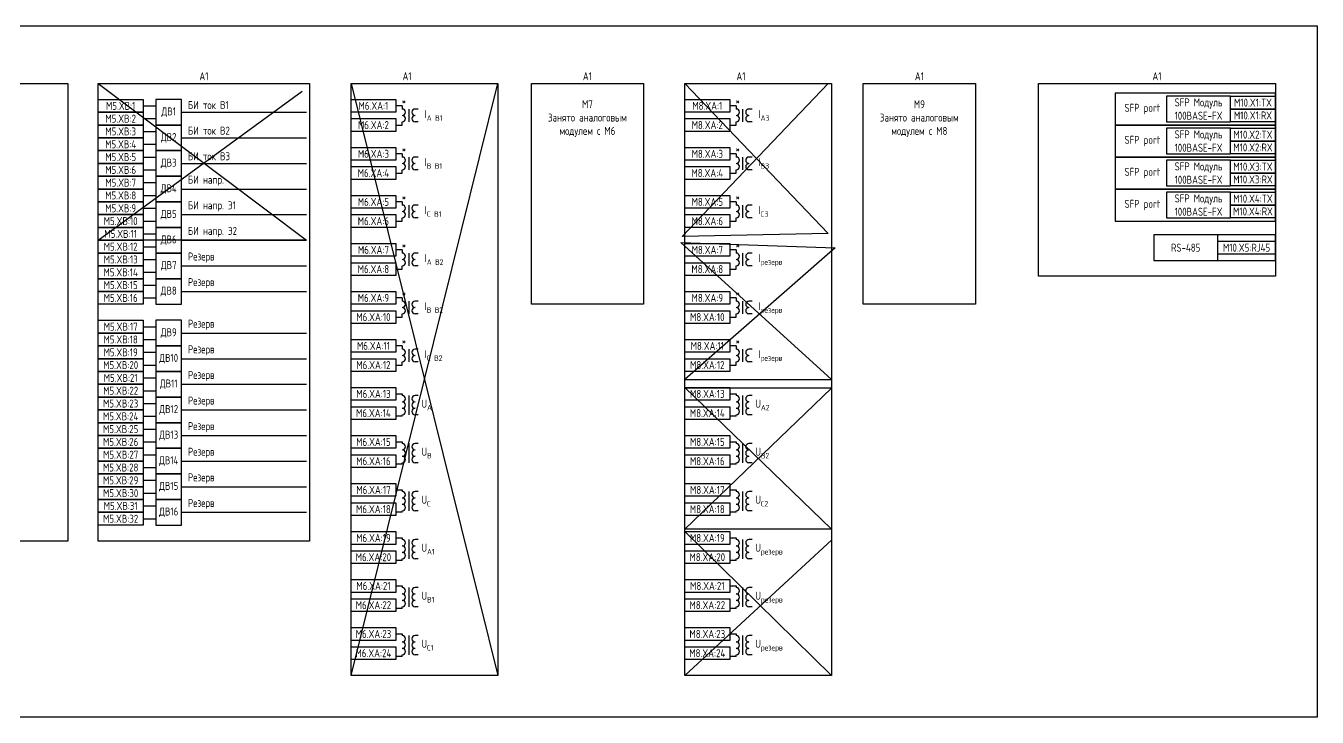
# Model space of a CAD drawing. Header units: millimetres. Extents: x -840 to 1644, y 0 to 561.
# Drawn here: x 210 to 613.4, y 345 to 561 of the extents above; entities that cross this region are included whole.
import ezdxf

# ---------------------------------------------------------------- set-up
doc = ezdxf.new("R2010")
doc.units = ezdxf.units.MM
doc.styles.add('Gost_type_A', font='GOST_A.TTF')

msp = doc.modelspace()

# ---------------------------------------------------------------- linework, layer by layer
at = {"color": 6}
for p, q in [((232.63, 543), (297.63, 494)), ((232.63, 494), (296.3, 540.58)), ((311.59, 543), (357.41, 358)), ((311.59, 358), (357.41, 543)), ((414.97, 495.16), (460.65, 543)), ((415.88, 543), (460.65, 496.12)), ((297.63, 494), (232.63, 494)), ((460.65, 496.12), (414.97, 495.16)), ((415.88, 448), (461.7, 403.73)), ((415.88, 403.73), (461.7, 447.84)), ((461.7, 447.84), (415.88, 447.84)), ((461.7, 403.73), (415.88, 403.73)), ((357.41, 358), (311.59, 358))]:
    msp.add_line(p, q, dxfattribs=at)
for p, q in [((246.63, 536), (250.63, 536)), ((258.63, 534), (297.63, 534)), ((327.59, 536), (325.59, 536)), ((431.88, 536), (429.88, 536)), ((246.63, 532), (250.63, 532)), ((325.59, 530), (327.59, 530)), ((429.88, 530), (431.88, 530)), ((246.63, 528), (250.63, 528)), ((258.63, 526), (297.63, 526)), ((246.63, 524), (250.63, 524)), ((327.59, 521), (325.59, 521)), ((431.88, 521), (429.88, 521)), ((246.63, 520), (250.63, 520)), ((258.63, 518), (297.63, 518)), ((246.63, 516), (250.63, 516)), ((325.59, 515), (327.59, 515)), ((429.88, 515), (431.88, 515)), ((246.63, 512), (250.63, 512)), ((258.63, 510), (297.63, 510)), ((246.63, 508), (250.63, 508)), ((327.59, 506), (325.59, 506)), ((431.88, 506), (429.88, 506)), ((246.63, 504), (250.63, 504)), ((258.63, 502), (297.63, 502)), ((246.63, 500), (250.63, 500)), ((325.59, 500), (327.59, 500)), ((429.88, 500), (431.88, 500)), ((246.63, 496), (250.63, 496)), ((258.63, 494), (297.63, 494)), ((246.63, 492), (250.63, 492)), ((327.59, 491), (325.59, 491)), ((431.88, 491), (429.88, 491)), ((246.63, 488), (250.63, 488)), ((258.63, 486), (297.63, 486)), ((325.59, 485), (327.59, 485)), ((429.88, 485), (431.88, 485)), ((246.63, 484), (250.63, 484)), ((246.63, 480), (250.63, 480)), ((246.63, 476), (250.63, 476)), ((258.63, 478), (297.63, 478)), ((327.59, 476), (325.59, 476)), ((431.88, 476), (429.88, 476)), ((325.59, 470), (327.59, 470)), ((429.88, 470), (431.88, 470)), ((246.63, 467), (250.63, 467)), ((258.63, 465), (297.63, 465)), ((246.63, 463), (250.63, 463)), ((327.59, 461), (325.59, 461)), ((431.88, 461), (429.88, 461)), ((246.63, 459), (250.63, 459)), ((258.63, 457), (297.63, 457)), ((246.63, 455), (250.63, 455)), ((325.59, 455), (327.59, 455)), ((429.88, 455), (431.88, 455)), ((246.63, 451), (250.63, 451)), ((258.63, 449), (297.63, 449)), ((246.63, 447), (250.63, 447)), ((246.63, 443), (250.63, 443)), ((258.63, 441), (297.63, 441)), ((246.63, 439), (250.63, 439)), ((246.63, 435), (250.63, 435)), ((258.63, 433), (297.63, 433)), ((246.63, 431), (250.63, 431)), ((246.63, 427), (250.63, 427)), ((258.63, 425), (297.63, 425)), ((246.63, 423), (250.63, 423)), ((246.63, 419), (250.63, 419)), ((258.63, 417), (297.63, 417)), ((246.63, 415), (250.63, 415)), ((246.63, 411), (250.63, 411)), ((258.63, 409), (297.63, 409)), ((246.63, 407), (250.63, 407))]:
    msp.add_line(p, q)
at = {"ltscale": 4}
for p, q in [((327.59, 536), (327.59, 535)), ((327.59, 535.5), (327.59, 535)), ((329.59, 535), (329.59, 531)), ((329.59, 535), (329.59, 531)), ((332.59, 535), (331.59, 535)), ((332.59, 535), (331.59, 535)), ((431.88, 536), (431.88, 535)), ((431.88, 535.5), (431.88, 535)), ((433.88, 535), (433.88, 531)), ((433.88, 535), (433.88, 531)), ((436.88, 535), (435.88, 535)), ((436.88, 535), (435.88, 535)), ((327.59, 530), (327.59, 531)), ((332.59, 531), (331.59, 531)), ((332.59, 531), (331.59, 531)), ((431.88, 530), (431.88, 531)), ((436.88, 531), (435.88, 531)), ((436.88, 531), (435.88, 531)), ((327.59, 521), (327.59, 520)), ((327.59, 520.5), (327.59, 520)), ((431.88, 521), (431.88, 520)), ((431.88, 520.5), (431.88, 520)), ((329.59, 520), (329.59, 516)), ((329.59, 520), (329.59, 516)), ((332.59, 520), (331.59, 520)), ((332.59, 520), (331.59, 520)), ((433.88, 520), (433.88, 516)), ((433.88, 520), (433.88, 516)), ((436.88, 520), (435.88, 520)), ((436.88, 520), (435.88, 520)), ((327.59, 515), (327.59, 516)), ((332.59, 516), (331.59, 516)), ((332.59, 516), (331.59, 516)), ((431.88, 515), (431.88, 516)), ((436.88, 516), (435.88, 516)), ((436.88, 516), (435.88, 516)), ((327.59, 506), (327.59, 505)), ((327.59, 505.5), (327.59, 505)), ((329.59, 505), (329.59, 501)), ((329.59, 505), (329.59, 501)), ((332.59, 505), (331.59, 505)), ((332.59, 505), (331.59, 505)), ((431.88, 506), (431.88, 505)), ((431.88, 505.5), (431.88, 505)), ((433.88, 505), (433.88, 501)), ((433.88, 505), (433.88, 501)), ((436.88, 505), (435.88, 505)), ((436.88, 505), (435.88, 505)), ((327.59, 500), (327.59, 501)), ((332.59, 501), (331.59, 501)), ((332.59, 501), (331.59, 501)), ((431.88, 500), (431.88, 501)), ((436.88, 501), (435.88, 501)), ((436.88, 501), (435.88, 501)), ((327.59, 491), (327.59, 490)), ((327.59, 490.5), (327.59, 490)), ((329.59, 490), (329.59, 486)), ((329.59, 490), (329.59, 486)), ((332.59, 490), (331.59, 490)), ((332.59, 490), (331.59, 490)), ((431.88, 491), (431.88, 490)), ((431.88, 490.5), (431.88, 490)), ((433.88, 490), (433.88, 486)), ((433.88, 490), (433.88, 486)), ((436.88, 490), (435.88, 490)), ((436.88, 490), (435.88, 490)), ((327.59, 485), (327.59, 486)), ((332.59, 486), (331.59, 486)), ((332.59, 486), (331.59, 486)), ((431.88, 485), (431.88, 486)), ((436.88, 486), (435.88, 486)), ((436.88, 486), (435.88, 486)), ((327.59, 476), (327.59, 475)), ((431.88, 476), (431.88, 475)), ((327.59, 475.5), (327.59, 475)), ((329.59, 475), (329.59, 471)), ((329.59, 475), (329.59, 471)), ((332.59, 475), (331.59, 475)), ((332.59, 475), (331.59, 475)), ((431.88, 475.5), (431.88, 475)), ((433.88, 475), (433.88, 471)), ((433.88, 475), (433.88, 471)), ((436.88, 475), (435.88, 475)), ((436.88, 475), (435.88, 475)), ((327.59, 470), (327.59, 471)), ((332.59, 471), (331.59, 471)), ((332.59, 471), (331.59, 471)), ((431.88, 470), (431.88, 471)), ((436.88, 471), (435.88, 471)), ((436.88, 471), (435.88, 471)), ((327.59, 461), (327.59, 460)), ((327.59, 460.5), (327.59, 460)), ((329.59, 460), (329.59, 456)), ((329.59, 460), (329.59, 456)), ((332.59, 460), (331.59, 460)), ((332.59, 460), (331.59, 460)), ((431.88, 461), (431.88, 460)), ((431.88, 460.5), (431.88, 460)), ((433.88, 460), (433.88, 456)), ((433.88, 460), (433.88, 456)), ((436.88, 460), (435.88, 460)), ((436.88, 460), (435.88, 460)), ((327.59, 455), (327.59, 456)), ((332.59, 456), (331.59, 456)), ((332.59, 456), (331.59, 456)), ((431.88, 455), (431.88, 456)), ((436.88, 456), (435.88, 456)), ((436.88, 456), (435.88, 456)), ((325.59, 446), (327.59, 446)), ((327.59, 446), (327.59, 445.5)), ((327.59, 446), (327.59, 445.5)), ((329.59, 445.5), (329.59, 441.5)), ((332.59, 445.5), (331.59, 445.5)), ((429.88, 446), (431.88, 446)), ((431.88, 446), (431.88, 445.5)), ((431.88, 446), (431.88, 445.5)), ((433.88, 445.5), (433.88, 441.5)), ((436.88, 445.5), (435.88, 445.5)), ((329.59, 443.5), (329.59, 439.5)), ((433.88, 443.5), (433.88, 439.5)), ((327.59, 439), (325.59, 439)), ((327.59, 439), (327.59, 439.5)), ((332.59, 439.5), (331.59, 439.5)), ((431.88, 439), (429.88, 439)), ((431.88, 439), (431.88, 439.5)), ((436.88, 439.5), (435.88, 439.5)), ((325.59, 431), (327.59, 431)), ((327.59, 431), (327.59, 430.5)), ((327.59, 431), (327.59, 430.5)), ((329.59, 430.5), (329.59, 426.5)), ((329.59, 428.5), (329.59, 424.5)), ((332.59, 430.5), (331.59, 430.5)), ((429.88, 431), (431.88, 431)), ((431.88, 431), (431.88, 430.5)), ((431.88, 431), (431.88, 430.5)), ((433.88, 430.5), (433.88, 426.5)), ((433.88, 428.5), (433.88, 424.5)), ((436.88, 430.5), (435.88, 430.5)), ((327.59, 424), (325.59, 424)), ((327.59, 424), (327.59, 424.5)), ((332.59, 424.5), (331.59, 424.5)), ((431.88, 424), (429.88, 424)), ((431.88, 424), (431.88, 424.5)), ((436.88, 424.5), (435.88, 424.5)), ((325.59, 416), (327.59, 416)), ((327.59, 416), (327.59, 415.5)), ((327.59, 416), (327.59, 415.5)), ((329.59, 415.5), (329.59, 411.5)), ((332.59, 415.5), (331.59, 415.5)), ((429.88, 416), (431.88, 416)), ((431.88, 416), (431.88, 415.5)), ((431.88, 416), (431.88, 415.5)), ((433.88, 415.5), (433.88, 411.5)), ((436.88, 415.5), (435.88, 415.5)), ((329.59, 413.5), (329.59, 409.5)), ((433.88, 413.5), (433.88, 409.5)), ((327.59, 409), (325.59, 409)), ((327.59, 409), (327.59, 409.5)), ((332.59, 409.5), (331.59, 409.5)), ((431.88, 409), (429.88, 409)), ((431.88, 409), (431.88, 409.5)), ((436.88, 409.5), (435.88, 409.5)), ((325.59, 401), (327.59, 401)), ((327.59, 401), (327.59, 400.5)), ((327.59, 401), (327.59, 400.5)), ((329.59, 400.5), (329.59, 396.5)), ((332.59, 400.5), (331.59, 400.5)), ((429.88, 401), (431.88, 401)), ((431.88, 401), (431.88, 400.5)), ((431.88, 401), (431.88, 400.5)), ((433.88, 400.5), (433.88, 396.5)), ((436.88, 400.5), (435.88, 400.5)), ((329.59, 398.5), (329.59, 394.5)), ((433.88, 398.5), (433.88, 394.5)), ((327.59, 394), (325.59, 394)), ((327.59, 394), (327.59, 394.5)), ((332.59, 394.5), (331.59, 394.5)), ((431.88, 394), (429.88, 394)), ((431.88, 394), (431.88, 394.5)), ((436.88, 394.5), (435.88, 394.5)), ((325.59, 386), (327.59, 386)), ((327.59, 386), (327.59, 385.5)), ((327.59, 386), (327.59, 385.5)), ((329.59, 385.5), (329.59, 381.5)), ((329.59, 383.5), (329.59, 379.5)), ((332.59, 385.5), (331.59, 385.5)), ((429.88, 386), (431.88, 386)), ((431.88, 386), (431.88, 385.5)), ((431.88, 386), (431.88, 385.5)), ((433.88, 385.5), (433.88, 381.5)), ((433.88, 383.5), (433.88, 379.5)), ((436.88, 385.5), (435.88, 385.5)), ((327.59, 379), (327.59, 379.5)), ((332.59, 379.5), (331.59, 379.5)), ((431.88, 379), (431.88, 379.5)), ((436.88, 379.5), (435.88, 379.5)), ((327.59, 379), (325.59, 379)), ((431.88, 379), (429.88, 379)), ((325.59, 371), (327.59, 371)), ((327.59, 371), (327.59, 370.5)), ((327.59, 371), (327.59, 370.5)), ((329.59, 370.5), (329.59, 366.5)), ((329.59, 368.5), (329.59, 364.5)), ((332.59, 370.5), (331.59, 370.5)), ((429.88, 371), (431.88, 371)), ((431.88, 371), (431.88, 370.5)), ((431.88, 371), (431.88, 370.5)), ((433.88, 370.5), (433.88, 366.5)), ((433.88, 368.5), (433.88, 364.5)), ((436.88, 370.5), (435.88, 370.5)), ((327.59, 364), (325.59, 364)), ((327.59, 364), (327.59, 364.5)), ((332.59, 364.5), (331.59, 364.5)), ((431.88, 364), (429.88, 364)), ((431.88, 364), (431.88, 364.5)), ((436.88, 364.5), (435.88, 364.5))]:
    msp.add_line(p, q, dxfattribs=at)
at = {"color": 3}
for p, q in [((461.7, 450.5), (414.56, 493.26)), ((414.56, 493.26), (462.84, 491.62)), ((462.84, 491.62), (415.88, 450.5)), ((415.88, 450.5), (461.7, 450.5)), ((415.88, 403), (461.7, 358)), ((415.88, 358), (461.7, 400.33)), ((461.7, 358), (415.88, 358))]:
    msp.add_line(p, q, dxfattribs=at)
for points in [[(0, 561), (613.38, 561), (613.38, 345), (0, 345)], [(170.9, 543), (223.16, 543), (223.16, 400), (170.9, 400)], [(232.63, 543), (298.63, 543), (298.63, 400), (232.63, 400)], [(311.59, 543), (357.41, 543), (357.41, 358), (311.59, 358)], [(367.92, 543), (402.92, 543), (402.92, 474), (367.92, 474)], [(415.88, 543), (461.7, 543), (461.7, 358), (415.88, 358)], [(471.61, 543), (506.61, 543), (506.61, 474), (471.61, 474)], [(526.32, 543), (600.32, 543), (600.32, 482.82), (526.32, 482.82)], [(232.63, 538), (246.63, 538), (246.63, 534), (232.63, 534)], [(311.59, 538), (325.59, 538), (325.59, 534), (311.59, 534)], [(415.88, 538), (429.88, 538), (429.88, 534), (415.88, 534)], [(600.32, 540), (550.32, 540), (550.32, 530), (600.32, 530)], [(586.32, 539), (600.32, 539), (600.32, 535), (586.32, 535)], [(232.63, 534), (246.63, 534), (246.63, 530), (232.63, 530)], [(586.32, 535), (600.32, 535), (600.32, 531), (586.32, 531)], [(232.63, 530), (246.63, 530), (246.63, 526), (232.63, 526)], [(311.59, 532), (325.59, 532), (325.59, 528), (311.59, 528)], [(415.88, 532), (429.88, 532), (429.88, 528), (415.88, 528)], [(600.32, 530), (550.32, 530), (550.32, 520), (600.32, 520)], [(586.32, 529), (600.32, 529), (600.32, 525), (586.32, 525)], [(232.63, 526), (246.63, 526), (246.63, 522), (232.63, 522)], [(586.32, 525), (600.32, 525), (600.32, 521), (586.32, 521)], [(232.63, 522), (246.63, 522), (246.63, 518), (232.63, 518)], [(311.59, 523), (325.59, 523), (325.59, 519), (311.59, 519)], [(415.88, 523), (429.88, 523), (429.88, 519), (415.88, 519)], [(232.63, 518), (246.63, 518), (246.63, 514), (232.63, 514)], [(311.59, 517), (325.59, 517), (325.59, 513), (311.59, 513)], [(415.88, 517), (429.88, 517), (429.88, 513), (415.88, 513)], [(600.32, 520), (550.32, 520), (550.32, 510), (600.32, 510)], [(586.32, 519), (600.32, 519), (600.32, 515), (586.32, 515)], [(232.63, 514), (246.63, 514), (246.63, 510), (232.63, 510)], [(586.32, 515), (600.32, 515), (600.32, 511), (586.32, 511)], [(232.63, 510), (246.63, 510), (246.63, 506), (232.63, 506)], [(600.32, 510), (550.32, 510), (550.32, 500), (600.32, 500)], [(586.32, 509), (600.32, 509), (600.32, 505), (586.32, 505)], [(232.63, 506), (246.63, 506), (246.63, 502), (232.63, 502)], [(311.59, 508), (325.59, 508), (325.59, 504), (311.59, 504)], [(415.88, 508), (429.88, 508), (429.88, 504), (415.88, 504)], [(586.32, 505), (600.32, 505), (600.32, 501), (586.32, 501)], [(232.63, 502), (246.63, 502), (246.63, 498), (232.63, 498)], [(311.59, 502), (325.59, 502), (325.59, 498), (311.59, 498)], [(415.88, 502), (429.88, 502), (429.88, 498), (415.88, 498)], [(232.63, 498), (246.63, 498), (246.63, 494), (232.63, 494)], [(232.63, 494), (246.63, 494), (246.63, 490), (232.63, 490)], [(311.59, 493), (325.59, 493), (325.59, 489), (311.59, 489)], [(415.88, 493), (429.88, 493), (429.88, 489), (415.88, 489)], [(582.32, 493.69), (600.32, 493.69), (600.32, 489.69), (582.32, 489.69)], [(232.63, 490), (246.63, 490), (246.63, 486), (232.63, 486)], [(232.63, 486), (246.63, 486), (246.63, 482), (232.63, 482)], [(311.59, 487), (325.59, 487), (325.59, 483), (311.59, 483)], [(415.88, 487), (429.88, 487), (429.88, 483), (415.88, 483)], [(232.63, 482), (246.63, 482), (246.63, 478), (232.63, 478)], [(232.63, 478), (246.63, 478), (246.63, 474), (232.63, 474)], [(311.59, 478), (325.59, 478), (325.59, 474), (311.59, 474)], [(415.88, 478), (429.88, 478), (429.88, 474), (415.88, 474)], [(311.59, 472), (325.59, 472), (325.59, 468), (311.59, 468)], [(415.88, 472), (429.88, 472), (429.88, 468), (415.88, 468)], [(232.63, 469), (246.63, 469), (246.63, 465), (232.63, 465)], [(232.63, 465), (246.63, 465), (246.63, 461), (232.63, 461)], [(232.63, 461), (246.63, 461), (246.63, 457), (232.63, 457)], [(311.59, 463), (325.59, 463), (325.59, 459), (311.59, 459)], [(415.88, 463), (429.88, 463), (429.88, 459), (415.88, 459)], [(232.63, 457), (246.63, 457), (246.63, 453), (232.63, 453)], [(311.59, 457), (325.59, 457), (325.59, 453), (311.59, 453)], [(415.88, 457), (429.88, 457), (429.88, 453), (415.88, 453)], [(232.63, 453), (246.63, 453), (246.63, 449), (232.63, 449)], [(232.63, 449), (246.63, 449), (246.63, 445), (232.63, 445)], [(311.59, 448), (325.59, 448), (325.59, 444), (311.59, 444)], [(415.88, 448), (429.88, 448), (429.88, 444), (415.88, 444)], [(232.63, 445), (246.63, 445), (246.63, 441), (232.63, 441)], [(232.63, 441), (246.63, 441), (246.63, 437), (232.63, 437)], [(311.59, 442), (325.59, 442), (325.59, 438), (311.59, 438)], [(415.88, 442), (429.88, 442), (429.88, 438), (415.88, 438)], [(232.63, 437), (246.63, 437), (246.63, 433), (232.63, 433)], [(232.63, 433), (246.63, 433), (246.63, 429), (232.63, 429)], [(311.59, 433), (325.59, 433), (325.59, 429), (311.59, 429)], [(415.88, 433), (429.88, 433), (429.88, 429), (415.88, 429)], [(232.63, 429), (246.63, 429), (246.63, 425), (232.63, 425)], [(232.63, 425), (246.63, 425), (246.63, 421), (232.63, 421)], [(311.59, 427), (325.59, 427), (325.59, 423), (311.59, 423)], [(415.88, 427), (429.88, 427), (429.88, 423), (415.88, 423)], [(232.63, 421), (246.63, 421), (246.63, 417), (232.63, 417)], [(232.63, 417), (246.63, 417), (246.63, 413), (232.63, 413)], [(311.59, 418), (325.59, 418), (325.59, 414), (311.59, 414)], [(415.88, 418), (429.88, 418), (429.88, 414), (415.88, 414)], [(232.63, 413), (246.63, 413), (246.63, 409), (232.63, 409)], [(311.59, 412), (325.59, 412), (325.59, 408), (311.59, 408)], [(415.88, 412), (429.88, 412), (429.88, 408), (415.88, 408)], [(232.63, 409), (246.63, 409), (246.63, 405), (232.63, 405)], [(311.59, 403), (325.59, 403), (325.59, 399), (311.59, 399)], [(415.88, 403), (429.88, 403), (429.88, 399), (415.88, 399)], [(311.59, 397), (325.59, 397), (325.59, 393), (311.59, 393)], [(415.88, 397), (429.88, 397), (429.88, 393), (415.88, 393)], [(311.59, 388), (325.59, 388), (325.59, 384), (311.59, 384)], [(415.88, 388), (429.88, 388), (429.88, 384), (415.88, 384)], [(311.59, 382), (325.59, 382), (325.59, 378), (311.59, 378)], [(415.88, 382), (429.88, 382), (429.88, 378), (415.88, 378)], [(311.59, 373), (325.59, 373), (325.59, 369), (311.59, 369)], [(415.88, 373), (429.88, 373), (429.88, 369), (415.88, 369)], [(311.59, 367), (325.59, 367), (325.59, 363), (311.59, 363)], [(415.88, 367), (429.88, 367), (429.88, 363), (415.88, 363)]]:
    msp.add_lwpolyline(points, close=True)
at = {"ltscale": 4}
for points in [[(250.63, 530), (258.63, 530), (258.63, 538), (250.63, 538)], [(250.63, 522), (258.63, 522), (258.63, 530), (250.63, 530)], [(250.63, 514), (258.63, 514), (258.63, 522), (250.63, 522)], [(250.63, 506), (258.63, 506), (258.63, 514), (250.63, 514)], [(250.63, 498), (258.63, 498), (258.63, 506), (250.63, 506)], [(250.63, 490), (258.63, 490), (258.63, 498), (250.63, 498)], [(562.32, 487.69), (600.32, 487.69), (600.32, 495.69), (562.32, 495.69)], [(562.32, 487.69), (582.32, 487.69), (582.32, 495.69), (562.32, 495.69)], [(250.63, 482), (258.63, 482), (258.63, 490), (250.63, 490)], [(250.63, 474), (258.63, 474), (258.63, 482), (250.63, 482)], [(250.63, 461), (258.63, 461), (258.63, 469), (250.63, 469)], [(250.63, 453), (258.63, 453), (258.63, 461), (250.63, 461)], [(250.63, 445), (258.63, 445), (258.63, 453), (250.63, 453)], [(250.63, 437), (258.63, 437), (258.63, 445), (250.63, 445)], [(250.63, 429), (258.63, 429), (258.63, 437), (250.63, 437)], [(250.63, 421), (258.63, 421), (258.63, 429), (250.63, 429)], [(250.63, 413), (258.63, 413), (258.63, 421), (250.63, 421)], [(250.63, 405), (258.63, 405), (258.63, 413), (250.63, 413)]]:
    msp.add_lwpolyline(points, close=True, dxfattribs=at)
at = {"linetype": 'Continuous', "lineweight": 25, "ltscale": 4}
for points in [[(566.32, 531), (586.32, 531), (586.32, 539), (566.32, 539)], [(566.32, 521), (586.32, 521), (586.32, 529), (566.32, 529)], [(566.32, 511), (586.32, 511), (586.32, 519), (566.32, 519)], [(566.32, 501), (586.32, 501), (586.32, 509), (566.32, 509)]]:
    msp.add_lwpolyline(points, close=True, dxfattribs=at)
at = {"ltscale": 4}
for centre, start, end in [((327.59, 534), 270, 90), ((327.59, 534), 270, 90), ((327.59, 532), 270, 90), ((327.59, 532), 270, 90), ((331.59, 534), 90, 270), ((331.59, 534), 90, 270), ((331.59, 532), 90, 270), ((331.59, 532), 90, 270), ((431.88, 534), 270, 90), ((431.88, 534), 270, 90), ((431.88, 532), 270, 90), ((431.88, 532), 270, 90), ((435.88, 534), 90, 270), ((435.88, 534), 90, 270), ((435.88, 532), 90, 270), ((435.88, 532), 90, 270), ((327.59, 519), 270, 90), ((327.59, 519), 270, 90), ((327.59, 517), 270, 90), ((327.59, 517), 270, 90), ((331.59, 519), 90, 270), ((331.59, 519), 90, 270), ((331.59, 517), 90, 270), ((331.59, 517), 90, 270), ((431.88, 519), 270, 90), ((431.88, 519), 270, 90), ((431.88, 517), 270, 90), ((431.88, 517), 270, 90), ((435.88, 519), 90, 270), ((435.88, 519), 90, 270), ((435.88, 517), 90, 270), ((435.88, 517), 90, 270), ((327.59, 504), 270, 90), ((327.59, 504), 270, 90), ((331.59, 504), 90, 270), ((331.59, 504), 90, 270), ((431.88, 504), 270, 90), ((431.88, 504), 270, 90), ((435.88, 504), 90, 270), ((435.88, 504), 90, 270), ((327.59, 502), 270, 90), ((327.59, 502), 270, 90), ((331.59, 502), 90, 270), ((331.59, 502), 90, 270), ((431.88, 502), 270, 90), ((431.88, 502), 270, 90), ((435.88, 502), 90, 270), ((435.88, 502), 90, 270), ((327.59, 489), 270, 90), ((327.59, 489), 270, 90), ((331.59, 489), 90, 270), ((331.59, 489), 90, 270), ((431.88, 489), 270, 90), ((431.88, 489), 270, 90), ((435.88, 489), 90, 270), ((435.88, 489), 90, 270), ((327.59, 487), 270, 90), ((327.59, 487), 270, 90), ((331.59, 487), 90, 270), ((331.59, 487), 90, 270), ((431.88, 487), 270, 90), ((431.88, 487), 270, 90), ((435.88, 487), 90, 270), ((435.88, 487), 90, 270), ((327.59, 474), 270, 90), ((327.59, 474), 270, 90), ((327.59, 472), 270, 90), ((327.59, 472), 270, 90), ((331.59, 474), 90, 270), ((331.59, 474), 90, 270), ((331.59, 472), 90, 270), ((331.59, 472), 90, 270), ((431.88, 474), 270, 90), ((431.88, 474), 270, 90), ((431.88, 472), 270, 90), ((431.88, 472), 270, 90), ((435.88, 474), 90, 270), ((435.88, 474), 90, 270), ((435.88, 472), 90, 270), ((435.88, 472), 90, 270), ((327.59, 459), 270, 90), ((327.59, 459), 270, 90), ((331.59, 459), 90, 270), ((331.59, 459), 90, 270), ((431.88, 459), 270, 90), ((431.88, 459), 270, 90), ((435.88, 459), 90, 270), ((435.88, 459), 90, 270), ((327.59, 457), 270, 90), ((327.59, 457), 270, 90), ((331.59, 457), 90, 270), ((331.59, 457), 90, 270), ((431.88, 457), 270, 90), ((431.88, 457), 270, 90), ((435.88, 457), 90, 270), ((435.88, 457), 90, 270), ((327.59, 444.5), 270, 90), ((331.59, 444.5), 90, 270), ((331.59, 444.5), 90, 270), ((431.88, 444.5), 270, 90), ((435.88, 444.5), 90, 270), ((435.88, 444.5), 90, 270), ((327.59, 442.5), 270, 90), ((327.59, 440.5), 270, 90), ((331.59, 442.5), 90, 270), ((331.59, 442.5), 90, 270), ((331.59, 440.5), 90, 270), ((431.88, 442.5), 270, 90), ((431.88, 440.5), 270, 90), ((435.88, 442.5), 90, 270), ((435.88, 442.5), 90, 270), ((435.88, 440.5), 90, 270), ((327.59, 429.5), 270, 90), ((327.59, 427.5), 270, 90), ((331.59, 429.5), 90, 270), ((331.59, 429.5), 90, 270), ((331.59, 427.5), 90, 270), ((331.59, 427.5), 90, 270), ((431.88, 429.5), 270, 90), ((431.88, 427.5), 270, 90), ((435.88, 429.5), 90, 270), ((435.88, 429.5), 90, 270), ((435.88, 427.5), 90, 270), ((435.88, 427.5), 90, 270), ((327.59, 425.5), 270, 90), ((331.59, 425.5), 90, 270), ((431.88, 425.5), 270, 90), ((435.88, 425.5), 90, 270), ((327.59, 414.5), 270, 90), ((331.59, 414.5), 90, 270), ((331.59, 414.5), 90, 270), ((431.88, 414.5), 270, 90), ((435.88, 414.5), 90, 270), ((435.88, 414.5), 90, 270), ((327.59, 412.5), 270, 90), ((327.59, 410.5), 270, 90), ((331.59, 412.5), 90, 270), ((331.59, 412.5), 90, 270), ((331.59, 410.5), 90, 270), ((431.88, 412.5), 270, 90), ((431.88, 410.5), 270, 90), ((435.88, 412.5), 90, 270), ((435.88, 412.5), 90, 270), ((435.88, 410.5), 90, 270), ((327.59, 399.5), 270, 90), ((331.59, 399.5), 90, 270), ((331.59, 399.5), 90, 270), ((431.88, 399.5), 270, 90), ((435.88, 399.5), 90, 270), ((435.88, 399.5), 90, 270), ((327.59, 397.5), 270, 90), ((327.59, 395.5), 270, 90), ((331.59, 397.5), 90, 270), ((331.59, 397.5), 90, 270), ((331.59, 395.5), 90, 270), ((431.88, 397.5), 270, 90), ((431.88, 395.5), 270, 90), ((435.88, 397.5), 90, 270), ((435.88, 397.5), 90, 270), ((435.88, 395.5), 90, 270), ((327.59, 384.5), 270, 90), ((327.59, 382.5), 270, 90), ((331.59, 384.5), 90, 270), ((331.59, 384.5), 90, 270), ((331.59, 382.5), 90, 270), ((331.59, 382.5), 90, 270), ((431.88, 384.5), 270, 90), ((431.88, 382.5), 270, 90), ((435.88, 384.5), 90, 270), ((435.88, 384.5), 90, 270), ((435.88, 382.5), 90, 270), ((435.88, 382.5), 90, 270), ((327.59, 380.5), 270, 90), ((331.59, 380.5), 90, 270), ((431.88, 380.5), 270, 90), ((435.88, 380.5), 90, 270), ((327.59, 369.5), 270, 90), ((327.59, 367.5), 270, 90), ((331.59, 369.5), 90, 270), ((331.59, 369.5), 90, 270), ((331.59, 367.5), 90, 270), ((331.59, 367.5), 90, 270), ((431.88, 369.5), 270, 90), ((431.88, 367.5), 270, 90), ((435.88, 369.5), 90, 270), ((435.88, 369.5), 90, 270), ((435.88, 367.5), 90, 270), ((435.88, 367.5), 90, 270), ((327.59, 365.5), 270, 90), ((331.59, 365.5), 90, 270), ((431.88, 365.5), 270, 90), ((435.88, 365.5), 90, 270)]:
    msp.add_arc(centre, 1, start, end, dxfattribs=at)

# ---------------------------------------------------------------- texts
at = {"char_height": 2.5, "attachment_point": 8, "line_spacing_factor": 0.9, "style": 'Gost_type_A'}
for insert, width in [((265.63, 544), 66), ((329.09, 544), 35), ((385.42, 544), 35), ((433.38, 544), 35), ((489.11, 544), 35), ((563.32, 544), 74.0002)]:
    msp.add_mtext('A1', dxfattribs=dict(at, insert=insert, width=width))
at = {"char_height": 2.5, "style": 'Gost_type_A'}
for s, insert, width, attachment_point in [('M5.XВ:1', (239.63, 536), 14, 5), ('БИ ток В1', (260.63, 535), 27.8465, 7), ('M6.XA:1', (318.59, 536), 14, 5), ('*', (328.09, 537.5), 3, 5), ('M7\\PЗанято аналоговым модулем с М6', (385.42, 532), 35, 5), ('M8.XA:1', (422.88, 536), 14, 5), ('*', (432.38, 537.5), 3, 5), ('M9\\PЗанято аналоговым модулем с М8', (489.11, 532), 35, 5), ('SFP port', (564.32, 535), 20, 6), ('SFP Mодуль 100BASE-FX', (576.32, 535), 19.9998, 5), ('M10.X1:TX', (593.32, 537), 14, 5), ('M5.XВ:2', (239.63, 532), 14, 5), ('ДВ1', (254.63, 534), 7.9998, 5), ('\\A1;I{\\H0.7x;\\S^ A В1;}', (334.59, 533), 8, 4), ('\\A1;I{\\H0.7x;\\S^ A3;}', (438.88, 533), 8, 4), ('M10.X1:RX', (593.32, 533), 14, 5), ('M5.XВ:3', (239.63, 528), 14, 5), ('БИ ток В2', (260.63, 527), 27.8465, 7), ('M6.XA:2', (318.58, 530), 14.018, 5), ('M8.XA:2', (422.87, 530), 14.018, 5), ('M5.XВ:4', (239.63, 524), 14, 5), ('ДВ2', (254.63, 526), 7.9998, 5), ('SFP port', (564.32, 525), 20, 6), ('SFP Mодуль 100BASE-FX', (576.32, 525), 19.9998, 5), ('M10.X2:TX', (593.32, 527), 14, 5), ('M5.XВ:5', (239.63, 520), 14, 5), ('БИ ток В3', (260.63, 519), 31.722, 7), ('M6.XA:3', (318.59, 521), 14, 5), ('*', (328.09, 522.5), 3, 5), ('M8.XA:3', (422.88, 521), 14, 5), ('*', (432.38, 522.5), 3, 5), ('M10.X2:RX', (593.32, 523), 14, 5), ('M5.XВ:6', (239.63, 516), 14, 5), ('ДВ3', (254.63, 518), 7.9998, 5), ('\\A1;I{\\H0.7x;\\S^ В В1;}', (334.59, 518), 8, 4), ('\\A1;I{\\H0.7x;\\S^ B3;}', (438.88, 518), 8, 4), ('SFP port', (564.32, 515), 20, 6), ('SFP Mодуль 100BASE-FX', (576.32, 515), 19.9998, 5), ('M10.X3:TX', (593.32, 517), 14, 5), ('M5.XВ:7', (239.63, 512), 14, 5), ('\\pxt5;БИ напр.', (260.63, 511), 35.3442, 7), ('M6.XA:4', (318.58, 514.99), 14.018, 5), ('M8.XA:4', (422.87, 514.99), 14.018, 5), ('M10.X3:RX', (593.32, 513), 14, 5), ('M5.XВ:8', (239.63, 508), 14, 5), ('ДВ4', (254.63, 510), 7.9998, 5), ('SFP Mодуль 100BASE-FX', (576.32, 505), 19.9998, 5), ('M10.X4:TX', (593.32, 507), 14, 5), ('M5.XВ:9', (239.63, 504), 14, 5), ('БИ напр. Э1', (260.63, 503), 33.6483, 7), ('M6.XA:5', (318.59, 506), 14, 5), ('*', (328.09, 507.5), 3, 5), ('\\A1;I{\\H0.7x;\\S^ C В1;}', (334.59, 503), 8, 4), ('M8.XA:5', (422.88, 506), 14, 5), ('*', (432.38, 507.5), 3, 5), ('\\A1;I{\\H0.7x;\\S^ C3;}', (438.88, 503), 8, 4), ('SFP port', (564.32, 505), 20, 6), ('M10.X4:RX', (593.32, 503), 14, 5), ('M5.XВ:10', (239.63, 500), 14, 5), ('ДВ5', (254.63, 502), 7.9998, 5), ('M6.XA:6', (318.58, 499.99), 14.018, 5), ('M8.XA:6', (422.87, 499.99), 14.018, 5), ('M5.XВ:11', (239.63, 496), 14, 5), ('БИ напр. Э2', (260.63, 495), 33.6483, 7), ('M5.XВ:12', (239.63, 492), 14, 5), ('ДВ6', (254.63, 494), 7.9998, 5), ('M6.XA:7', (318.59, 491), 14, 5), ('*', (328.09, 492.5), 3, 5), ('M8.XA:7', (422.88, 491), 14, 5), ('*', (432.38, 492.5), 3, 5), ('RS-485', (572.32, 491.69), 19.9998, 5), ('M10.X5:RJ45', (591.32, 491.69), 18.0002, 5), ('M5.XВ:13', (239.63, 488), 14, 5), ('Резерв', (260.63, 487), 27.8465, 7), ('\\A1;I{\\H0.7x;\\S^ A В2;}', (334.59, 488), 8, 4), ('\\A1;I{\\H0.7x;\\S^ резерв;}', (438.88, 488), 8, 4), ('M5.XВ:14', (239.63, 484), 14, 5), ('ДВ7', (254.63, 486), 7.9998, 5), ('M6.XA:8', (318.58, 484.99), 14.018, 5), ('M8.XA:8', (422.87, 484.99), 14.018, 5), ('M5.XВ:15', (239.63, 480), 14, 5), ('Резерв', (260.63, 479), 27.8465, 7), ('M5.XВ:16', (239.63, 476), 14, 5), ('ДВ8', (254.63, 478), 7.9998, 5), ('M6.XA:9', (318.59, 476), 14, 5), ('*', (328.09, 477.5), 3, 5), ('M8.XA:9', (422.88, 476), 14, 5), ('*', (432.38, 477.5), 3, 5), ('\\A1;I{\\H0.7x;\\S^ В В2;}', (334.59, 473), 8, 4), ('\\A1;I{\\H0.7x;\\S^ резерв;}', (438.88, 473), 8, 4), ('M5.XВ:17', (239.63, 467), 14, 5), ('Резерв', (260.63, 466), 27.8465, 7), ('M6.XA:10', (318.58, 469.99), 14.018, 5), ('M8.XA:10', (422.87, 469.99), 14.018, 5), ('M5.XВ:18', (239.63, 463), 14, 5), ('ДВ9', (254.63, 465), 7.9998, 5), ('M5.XВ:19', (239.63, 459), 14, 5), ('Резерв', (260.63, 458), 27.8465, 7), ('M6.XA:11', (318.59, 461), 14, 5), ('*', (328.09, 462.5), 3, 5), ('M8.XA:11', (422.88, 461), 14, 5), ('*', (432.38, 462.5), 3, 5), ('M5.XВ:20', (239.63, 455), 14, 5), ('ДВ10', (254.63, 457), 7.9998, 5), ('M6.XA:12', (318.58, 455), 14.018, 5), ('\\A1;I{\\H0.7x;\\S^ C В2;}', (334.59, 458), 8, 4), ('M8.XA:12', (422.87, 455), 14.018, 5), ('\\A1;I{\\H0.7x;\\S^ резерв;}', (438.88, 458), 8, 4), ('M5.XВ:21', (239.63, 451), 14, 5), ('Резерв', (260.63, 450), 27.8465, 7), ('M5.XВ:22', (239.63, 447), 14, 5), ('ДВ11', (254.63, 449), 7.9998, 5), ('M5.XВ:23', (239.63, 443), 14, 5), ('Резерв', (260.63, 442), 27.8465, 7), ('M6.XA:13', (318.59, 446.01), 14, 5), ('\\A1;U{\\H0.7x;\\S^ А;}', (333.59, 442.5), 12, 4), ('M8.XA:13', (422.88, 446.01), 14, 5), ('\\A1;U{\\H0.7x;\\S^ А2;}', (437.88, 442.5), 12, 4), ('M5.XВ:24', (239.63, 439), 14, 5), ('ДВ12', (254.63, 441), 7.9998, 5), ('M6.XA:14', (318.58, 440), 14.018, 5), ('M8.XA:14', (422.87, 440), 14.018, 5), ('M5.XВ:25', (239.63, 435), 14, 5), ('Резерв', (260.63, 434), 27.8465, 7), ('M5.XВ:26', (239.63, 431), 14, 5), ('ДВ13', (254.63, 433), 7.9998, 5), ('M6.XA:15', (318.59, 431), 14, 5), ('M8.XA:15', (422.88, 431), 14, 5), ('M5.XВ:27', (239.63, 427), 14, 5), ('Резерв', (260.63, 426), 27.8465, 7), ('\\A1;U{\\H0.7x;\\S^ В;}', (333.59, 427.5), 12, 4), ('\\A1;U{\\H0.7x;\\S^ В2;}', (437.88, 427.5), 12, 4), ('M5.XВ:28', (239.63, 423), 14, 5), ('ДВ14', (254.63, 425), 7.9998, 5), ('M6.XA:16', (318.58, 424.99), 14.018, 5), ('M8.XA:16', (422.87, 424.99), 14.018, 5), ('M5.XВ:29', (239.63, 419), 14, 5), ('Резерв', (260.63, 418), 27.8465, 7), ('M5.XВ:30', (239.63, 415), 14, 5), ('ДВ15', (254.63, 417), 7.9998, 5), ('M6.XA:17', (318.59, 416), 14, 5), ('M8.XA:17', (422.88, 416), 14, 5), ('M5.XВ:31', (239.63, 411), 14, 5), ('Резерв', (260.63, 410), 27.8465, 7), ('\\A1;U{\\H0.7x;\\S^ С;}', (333.59, 412.5), 12, 4), ('\\A1;U{\\H0.7x;\\S^ С2;}', (437.88, 412.5), 12, 4), ('M5.XВ:32', (239.63, 407), 14, 5), ('ДВ16', (254.63, 409), 7.9998, 5), ('M6.XA:18', (318.58, 409.99), 14.018, 5), ('M8.XA:18', (422.87, 409.99), 14.018, 5), ('M6.XA:19', (318.59, 401), 14, 5), ('M8.XA:19', (422.88, 401), 14, 5), ('M6.XA:20', (318.58, 394.99), 14.018, 5), ('\\A1;U{\\H0.7x;\\S^ А1;}', (333.59, 397.5), 12, 4), ('M8.XA:20', (422.87, 394.99), 14.018, 5), ('\\A1;U{\\H0.7x;\\S^ резерв;}', (437.88, 397.5), 12, 4), ('M6.XA:21', (318.59, 386), 14, 5), ('M8.XA:21', (422.88, 386), 14, 5), ('\\A1;U{\\H0.7x;\\S^ В1;}', (333.59, 382.5), 12, 4), ('\\A1;U{\\H0.7x;\\S^ резерв;}', (437.88, 382.5), 12, 4), ('M6.XA:22', (318.58, 380), 14.018, 5), ('M8.XA:22', (422.87, 380), 14.018, 5), ('M6.XA:23', (318.59, 371), 14, 5), ('M8.XA:23', (422.88, 371), 14, 5), ('\\A1;U{\\H0.7x;\\S^ С1;}', (333.59, 367.5), 12, 4), ('\\A1;U{\\H0.7x;\\S^ резерв;}', (437.88, 367.5), 12, 4), ('M6.XA:24', (318.58, 364.99), 14.018, 5), ('M8.XA:24', (422.87, 364.99), 14.018, 5)]:
    msp.add_mtext(s, dxfattribs=dict(at, insert=insert, width=width, attachment_point=attachment_point))

doc.saveas('drawing.dxf')
